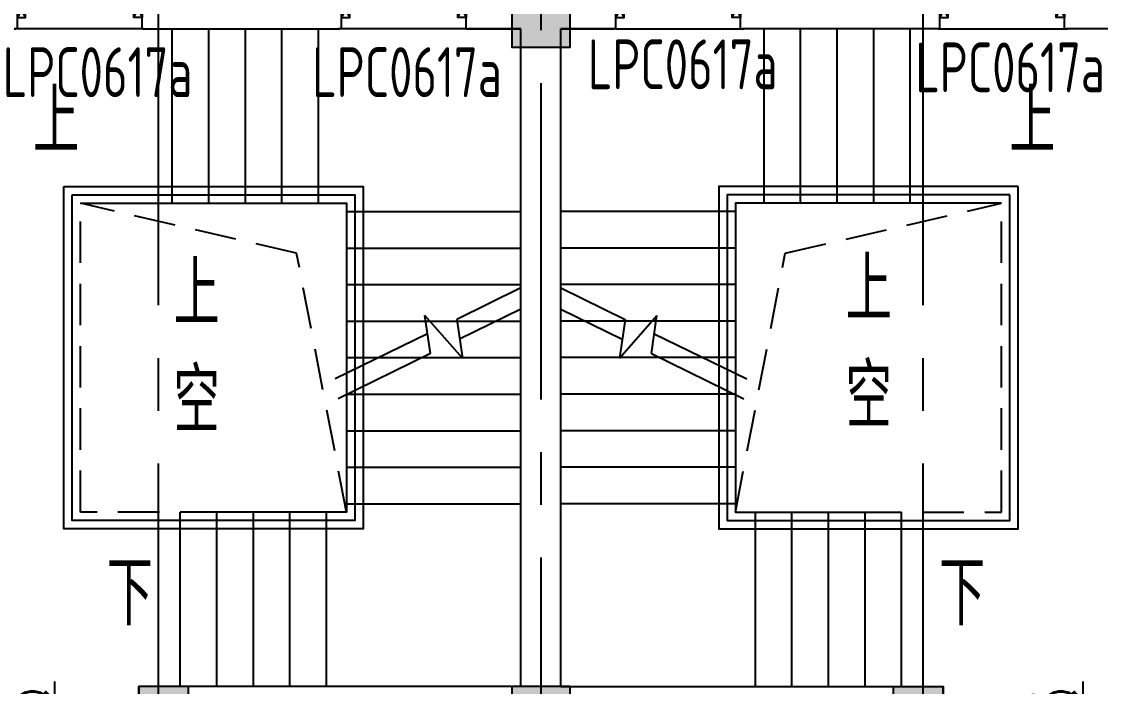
# Model space of a CAD drawing. Extents: x 296441 to 853063, y 459050 to 1117990.
# Drawn here: x 626574 to 633064, y 655989 to 659993 of the extents above; entities that cross this region are included whole.
import ezdxf

# ---------------------------------------------------------------- set-up
doc = ezdxf.new("R2010")
doc.units = 0
doc.header["$LTSCALE"] = 1000
doc.linetypes.add('14-GRID$0$CENTER2', pattern=[28.575, 19.05, -3.175, 3.175, -3.175])
doc.linetypes.add('E1-FL02$0$HIDDEN', pattern=[0.375, 0.25, -0.125])
for name, color, linetype in [('0-COL-H1', 170, 'Continuous'), ('14-GRID$0$G-GRID', 9, '14-GRID$0$CENTER2'), ('DIM_SYMB', 3, 'Continuous'), ('DZ-TEXT-FL01$0$A-ROOM-IDEN', 4, 'Continuous'), ('E-TEXT-BS01-MI-14$0$A-WIND-IDEN', 33, 'Continuous'), ('E1-FL02$0$A-ANNO-SYMB', 6, 'Continuous'), ('E1-FL02$0$A-HOLE', 211, 'Continuous'), ('E1-FL02$0$A-HRAL', 5, 'Continuous'), ('E1-FL02$0$A-STRS', 4, 'Continuous'), ('E1-FL03$0$A-STRS', 4, 'Continuous'), ('E2-E3-FL02$0$A-WALL', 1, 'Continuous'), ('E2-E3-FL02$0$E1-FL02$0$A-OVLK', 140, 'Continuous'), ('E2-E3-FL02$0$E1-FL02$0$A-WALL', 1, 'Continuous'), ('E2-E3-FL02$0$E1-FL02$0$G-XREF', 2, 'Continuous'), ('E2-E3-FL02$0$menchuangtao1$0$A-DETL-STONE', 42, 'Continuous'), ('E2-E3-FL02$0$menchuangtao1$0$A-WALL', 1, 'Continuous'), ('E2-E3-FL02$0$menchuangtao1$0$A_CUR_FRAME', 112, 'Continuous'), ('E_OTHER', 7, 'Continuous'), ('ZT1_Dim---标注---PM、LM、DY、JD', 252, 'Continuous')]:
    doc.layers.add(name, color=color, linetype=linetype)
doc.styles.get("Standard").update_dxf_attribs({"font": 'gbenor.shx', "bigfont": 'gbcbig.shx'})
doc.styles.add('ZT-DIMSTYLE', font='ROMANS.shx', dxfattribs={"width": 0.7, "bigfont": 'CHINESE.shx'})
doc.dimstyles.new('ZT-DIM100', dxfattribs={"dimscale": 100, "dimtxt": 2.5, "dimasz": 1.5, "dimexe": 1, "dimexo": 1, "dimgap": 0.5, "dimtad": 1, "dimdec": 0, "dimdsep": 46, "dimtxsty": 'ZT-DIMSTYLE', "dimblk": 'ARCHTICK', "dimcen": 2.5, "dimclrd": 175, "dimclre": 175, "dimclrt": 7, "dimazin": 2, "dimtfac": 1, "dimtix": 1, "dimtmove": 2, "dimatfit": 3, "dimfxl": 0, "dimarcsym": 0})

# ---------------------------------------------------------------- blocks, each defined once
blk = doc.blocks.new('224f')
at = {"layer": '0-COL-H1', "color": 130, "insert": (827932.6, 336871.1), "char_height": 385.82, "width": 522.766, "attachment_point": 1}
blk.add_mtext('上空', dxfattribs=at)
at = {"layer": 'DZ-TEXT-FL01$0$A-ROOM-IDEN'}
for s, p in [('上', (827087.2, 337523.1)), ('下', (827531, 334680.5))]:
    blk.add_text(s, height=385.8, dxfattribs=at).set_placement(p)
at = {"layer": 'E-TEXT-BS01-MI-14$0$A-WIND-IDEN', "color": 2, "width": 0.8}
for p in [(826905.2, 337861.9), (828766.7, 337861.9)]:
    blk.add_text('LPC0617a', height=300, dxfattribs=at).set_placement(p)
blk = doc.blocks.new('yyyyij')
at = {"layer": '0-COL-H1', "color": 130, "insert": (750726.1, 155829), "char_height": 385.82, "width": 522.766, "attachment_point": 1}
blk.add_mtext('上空', dxfattribs=at)
at = {"layer": 'DZ-TEXT-FL01$0$A-ROOM-IDEN'}
for s, p in [('上', (751710.3, 156453.7)), ('下', (751287.8, 153611.2))]:
    blk.add_text(s, height=385.8, dxfattribs=at).set_placement(p)
at = {"layer": 'E-TEXT-BS01-MI-14$0$A-WIND-IDEN', "color": 2, "width": 0.8}
for p in [(749175.2, 156839.9), (751144.9, 156821.4)]:
    blk.add_text('LPC0617a', height=300, dxfattribs=at).set_placement(p)
blk = doc.blocks.new('E2-E3-FL02$0$menchuangtao1')
at = {"layer": 'E2-E3-FL02$0$menchuangtao1$0$A-DETL-STONE'}
blk.add_lwpolyline([(-10, -52.5), (-10, -159.2, -0.471625), (-15, -162.1, -0.528396), (-19.5, -164.7, 0.241692), (-50.5, -164.7, -0.528396), (-55, -162.1, -0.471625), (-60, -159.2), (-60, -52.5)], format="xyb", close=True, dxfattribs=at)
at = {"layer": 'E2-E3-FL02$0$menchuangtao1$0$A-WALL'}
for p, q in [((-10, 120), (-10, -120)), ((-10, 120), (10, 120)), ((-10, -120), (10, -120))]:
    blk.add_line(p, q, dxfattribs=at)
at = {"layer": 'E2-E3-FL02$0$menchuangtao1$0$A_CUR_FRAME'}
for p, q in [((-60, -52.5), (-10, 52.5)), ((-60, 52.5), (-10, -52.5))]:
    blk.add_line(p, q, dxfattribs=at)
blk.add_lwpolyline([(-10, -52.5), (-10, 52.5), (-60, 52.5), (-60, -52.5)], close=True, dxfattribs=at)
blk = doc.blocks.new('FF12')
at = {"layer": 'DIM_SYMB'}
for points in [[(670776.2, 106280.5, 0, 0, 0), (672801.2, 106280.5, 0, 0, 0), (672801.2, 105500.5, 80, 0, 0), (672801.2, 105200.5, 0, 0, 0)], [(671276.2, 103370.5, 0, 0, 0), (672801.2, 103370.5, 0, 0, 0), (672801.2, 104400.5, 80, 0, 0), (672801.2, 104700.5, 0, 0, 0)]]:
    blk.add_lwpolyline(points, format="xyseb", dxfattribs=at)
at = {"layer": 'E1-FL02$0$A-ANNO-SYMB'}
for p, q in [((673326.2, 105245.1), (672939.5, 105055.5)), ((672974.1, 104822.1), (672748.3, 105078.9)), ((672782.1, 104850.5), (672748.3, 105078.9)), ((673326.2, 105117.2), (672957.2, 104936.3)), ((672939.5, 105055.5), (672974.1, 104822.1)), ((672764.5, 104969.7), (672208.2, 104696.9)), ((672782.1, 104850.5), (672225.8, 104577.7))]:
    blk.add_line(p, q, dxfattribs=at)
at = {"layer": 'E1-FL02$0$A-HOLE', "linetype": 'E1-FL02$0$HIDDEN'}
blk.add_lwpolyline([(670676.2, 105755.5), (672276.2, 105755.5), (672276.2, 103895.5), (670676.2, 103895.5)], close=True, dxfattribs=at)
blk.add_lwpolyline([(672276.2, 103895.5), (671976.2, 105455.5), (670676.2, 105755.5)], dxfattribs=at)
at = {"layer": 'E1-FL02$0$A-HRAL'}
for points in [[(670576.2, 105855.5), (672376.2, 105855.5), (672376.2, 103795.5), (670576.2, 103795.5)], [(670626.2, 105805.5), (672326.2, 105805.5), (672326.2, 103845.5), (670626.2, 103845.5)]]:
    blk.add_lwpolyline(points, close=True, dxfattribs=at)
for points in [[(670776.2, 105855.5), (672376.2, 105855.5), (672376.2, 103795.5), (671276.2, 103795.5)], [(670776.2, 105805.5), (672326.2, 105805.5), (672326.2, 103845.5), (671276.2, 103845.5)]]:
    blk.add_lwpolyline(points, dxfattribs=at)
at = {"layer": 'E1-FL02$0$A-STRS', "ltscale": 0.1}
for p, q in [((671276.2, 102845.5), (671276.2, 103895.5)), ((671496.2, 102845.5), (671496.2, 103895.5)), ((671716.2, 102845.5), (671716.2, 103895.5)), ((671936.2, 102845.5), (671936.2, 103895.5)), ((672156.2, 102845.5), (672156.2, 103895.5))]:
    blk.add_line(p, q, dxfattribs=at)
blk.add_lwpolyline([(670776.2, 105755.5), (672276.2, 105755.5), (672276.2, 103895.5), (671276.2, 103895.5)], dxfattribs=at)
at = {"layer": 'E1-FL03$0$A-STRS', "ltscale": 0.1}
for p, q in [((671226.2, 106805.5), (671226.2, 105755.5)), ((671446.2, 106805.7), (671446.2, 105755.7)), ((671666.2, 106805.7), (671666.2, 105755.7)), ((671886.2, 106805.7), (671886.2, 105755.7)), ((672106.2, 106805.7), (672106.2, 105755.7)), ((672276.2, 105705.5), (673326.2, 105705.5)), ((672276.2, 105485.5), (673326.2, 105485.5)), ((672276.2, 105265.5), (673326.2, 105265.5)), ((672276.2, 105045.5), (673326.2, 105045.5)), ((672276.2, 104825.5), (673326.2, 104825.5)), ((672276.2, 104605.5), (673326.2, 104605.5)), ((672276.2, 104385.5), (673326.2, 104385.5)), ((672276.2, 104165.5), (673326.2, 104165.5)), ((672276.2, 103945.5), (673326.2, 103945.5))]:
    blk.add_line(p, q, dxfattribs=at)
at = {"layer": 'E2-E3-FL02$0$A-WALL'}
blk.add_line((673326.2, 106805.5), (673006.2, 106805.5), dxfattribs=at)
at = {"layer": 'E2-E3-FL02$0$E1-FL02$0$A-OVLK'}
for p, q in [((671056.2, 106805.5), (670286.2, 106805.5)), ((672996.2, 106805.5), (672236.2, 106805.5))]:
    blk.add_line(p, q, dxfattribs=at)
at = {"layer": 'E2-E3-FL02$0$E1-FL02$0$A-WALL'}
for p, q in [((669366.2, 106805.5), (670286.2, 106805.5)), ((671056.2, 106805.5), (672236.2, 106805.5)), ((673006.2, 106805.5), (673326.2, 106805.5)), ((673326.2, 102845.5), (673326.2, 106805.5)), ((673326.2, 102845.5), (673326.2, 106805.5)), ((673566.2, 102845.5), (673566.2, 106805.5)), ((673326.2, 102845.5), (671026.2, 102845.5)), ((671026.2, 102450.5), (671026.2, 102845.5))]:
    blk.add_line(p, q, dxfattribs=at)
at = {"layer": 'E2-E3-FL02$0$E1-FL02$0$G-XREF', "rotation": 180}
for p in [(670286.2, 106925.5), (672236.2, 106925.5)]:
    blk.add_blockref('E2-E3-FL02$0$menchuangtao1', p, dxfattribs=at)
at = {"layer": 'E2-E3-FL02$0$E1-FL02$0$G-XREF', "extrusion": (0, 0, -1), "zscale": -1, "rotation": 180}
for p in [(-671056.2, 106925.5), (-673006.2, 106925.5)]:
    blk.add_blockref('E2-E3-FL02$0$menchuangtao1', p, dxfattribs=at)
blk = doc.blocks.new('_ArchTick')
at = {"color": 0, "linetype": 'ByBlock', "const_width": 0.4}
blk.add_lwpolyline([(-0.5, -0.5), (0.5, 0.5)], dxfattribs=at)
blk = doc.blocks.new('*D1823')
at = {"layer": 'Defpoints', "color": 0, "ltscale": 1000, "transparency": 16777216}
for p in [(626773.2, 655869.5), (627278.5, 655869.5), (627278.5, 655644.5)]:
    blk.add_point(p, dxfattribs=at)
at = {"layer": 'ZT1_Dim---标注---PM、LM、DY、JD', "color": 175, "linetype": 'ByBlock', "lineweight": -2, "ltscale": 1000, "transparency": 16777216}
for p, q in [((626773.2, 655869.5), (626773.2, 656019.5)), ((627178.5, 655869.5), (626673.2, 655869.5)), ((626773.2, 655644.5), (626773.2, 655869.5)), ((627178.5, 655644.5), (626673.2, 655644.5)), ((626773.2, 655644.5), (626773.2, 655494.5))]:
    blk.add_line(p, q, dxfattribs=at)
at = {"layer": 'ZT1_Dim---标注---PM、LM、DY、JD', "color": 175, "lineweight": -2, "ltscale": 1000, "transparency": 16777216, "xscale": 150, "yscale": 150, "zscale": 150}
for p, rotation in [((626773.2, 655869.5), 270), ((626773.2, 655644.5), 90)]:
    blk.add_blockref('_ArchTick', p, dxfattribs=dict(at, rotation=rotation))
at = {"layer": 'ZT1_Dim---标注---PM、LM、DY、JD', "color": 7, "ltscale": 1000, "transparency": 16777216, "insert": (626598.2, 655757), "char_height": 250, "attachment_point": 5, "rotation": 90, "style": 'ZT-DIMSTYLE'}
blk.add_mtext('225', dxfattribs=at)
blk = doc.blocks.new('*D1829')
at = {"layer": 'Defpoints', "color": 0, "ltscale": 1000, "transparency": 16777216}
for p in [(632118.5, 655869.5), (632960.1, 655869.5), (632118.5, 655644.5)]:
    blk.add_point(p, dxfattribs=at)
at = {"layer": 'ZT1_Dim---标注---PM、LM、DY、JD', "color": 175, "linetype": 'ByBlock', "lineweight": -2, "ltscale": 1000, "transparency": 16777216}
for p, q in [((632960.1, 655869.5), (632960.1, 656019.5)), ((632218.5, 655869.5), (633060.1, 655869.5)), ((632960.1, 655644.5), (632960.1, 655869.5)), ((632218.5, 655644.5), (633060.1, 655644.5)), ((632960.1, 655644.5), (632960.1, 655494.5))]:
    blk.add_line(p, q, dxfattribs=at)
at = {"layer": 'ZT1_Dim---标注---PM、LM、DY、JD', "color": 175, "lineweight": -2, "ltscale": 1000, "transparency": 16777216, "xscale": 150, "yscale": 150, "zscale": 150}
for p, rotation in [((632960.1, 655869.5), 270), ((632960.1, 655644.5), 90)]:
    blk.add_blockref('_ArchTick', p, dxfattribs=dict(at, rotation=rotation))
at = {"layer": 'ZT1_Dim---标注---PM、LM、DY、JD', "color": 7, "ltscale": 1000, "transparency": 16777216, "insert": (632785.1, 655757), "char_height": 250, "attachment_point": 5, "rotation": 90, "style": 'ZT-DIMSTYLE'}
blk.add_mtext('225', dxfattribs=at)

msp = doc.modelspace()

# ---------------------------------------------------------------- linework, layer by layer
at = {"layer": '0-COL-H1'}
for points in [[(629873.5, 660189.5), (629523.5, 660189.5), (629523.5, 659839.5), (629873.5, 659839.5)], [(627578.5, 655989.5), (627278.5, 655989.5), (627278.5, 655689.5), (627578.5, 655689.5)], [(629873.5, 655989.5), (629523.5, 655989.5), (629523.5, 655639.5), (629873.5, 655639.5)], [(631818.5, 655989.5), (632118.5, 655989.5), (632118.5, 655689.5), (631818.5, 655689.5)]]:
    msp.add_lwpolyline(points, close=True, dxfattribs=at)
at = {"layer": '0-COL-H1', "color": 254}
for points in [[(629523.5, 659839.5), (629523.5, 660189.5), (629873.5, 659839.5), (629873.5, 660189.5)], [(627278.5, 655689.5), (627278.5, 655989.5), (627578.5, 655689.5), (627578.5, 655989.5)], [(629523.5, 655639.5), (629523.5, 655989.5), (629873.5, 655639.5), (629873.5, 655989.5)], [(632118.5, 655689.5), (632118.5, 655989.5), (631818.5, 655689.5), (631818.5, 655989.5)]]:
    msp.add_solid(points, dxfattribs=at)
at = {"layer": '14-GRID$0$G-GRID', "color": 8, "ltscale": 0.1}
for p, q in [((627398.5, 652569.5), (627398.5, 671053.2)), ((629698.5, 671053.2), (629698.5, 638294.8)), ((631998.5, 652569.5), (631998.5, 671053.2))]:
    msp.add_line(p, q, dxfattribs=at)

# ---------------------------------------------------------------- block references
for name, p in [('yyyyij', (-119194.5, 502746)), ('FF12', (-43747.7, 553144))]:
    msp.add_blockref(name, p)
at = {"xscale": -1}
msp.add_blockref('FF12', (1303144.7, 553144), dxfattribs=at)
at = {"layer": 'E_OTHER'}
msp.add_blockref('224f', (-200444.3, 321676.7), dxfattribs=at)

# ---------------------------------------------------------------- dimensions: what is measured, and where the dimension line sits
at = {"layer": 'ZT1_Dim---标注---PM、LM、DY、JD', "ltscale": 1000}
for base, p1, p2, picture, middle in [((626773.2, 655869.5), (627278.5, 655644.5), (627278.5, 655869.5), '*D1823', (626598.2, 655757)), ((632960.1, 655869.5), (632118.5, 655644.5), (632118.5, 655869.5), '*D1829', (632785.1, 655757))]:
    dim = msp.add_linear_dim(base=base, p1=p1, p2=p2, angle=90, dimstyle='ZT-DIM100', dxfattribs=at)
    dim.commit()
    dim.dimension.update_dxf_attribs({"geometry": picture, "text_midpoint": middle})

doc.saveas('drawing.dxf')
